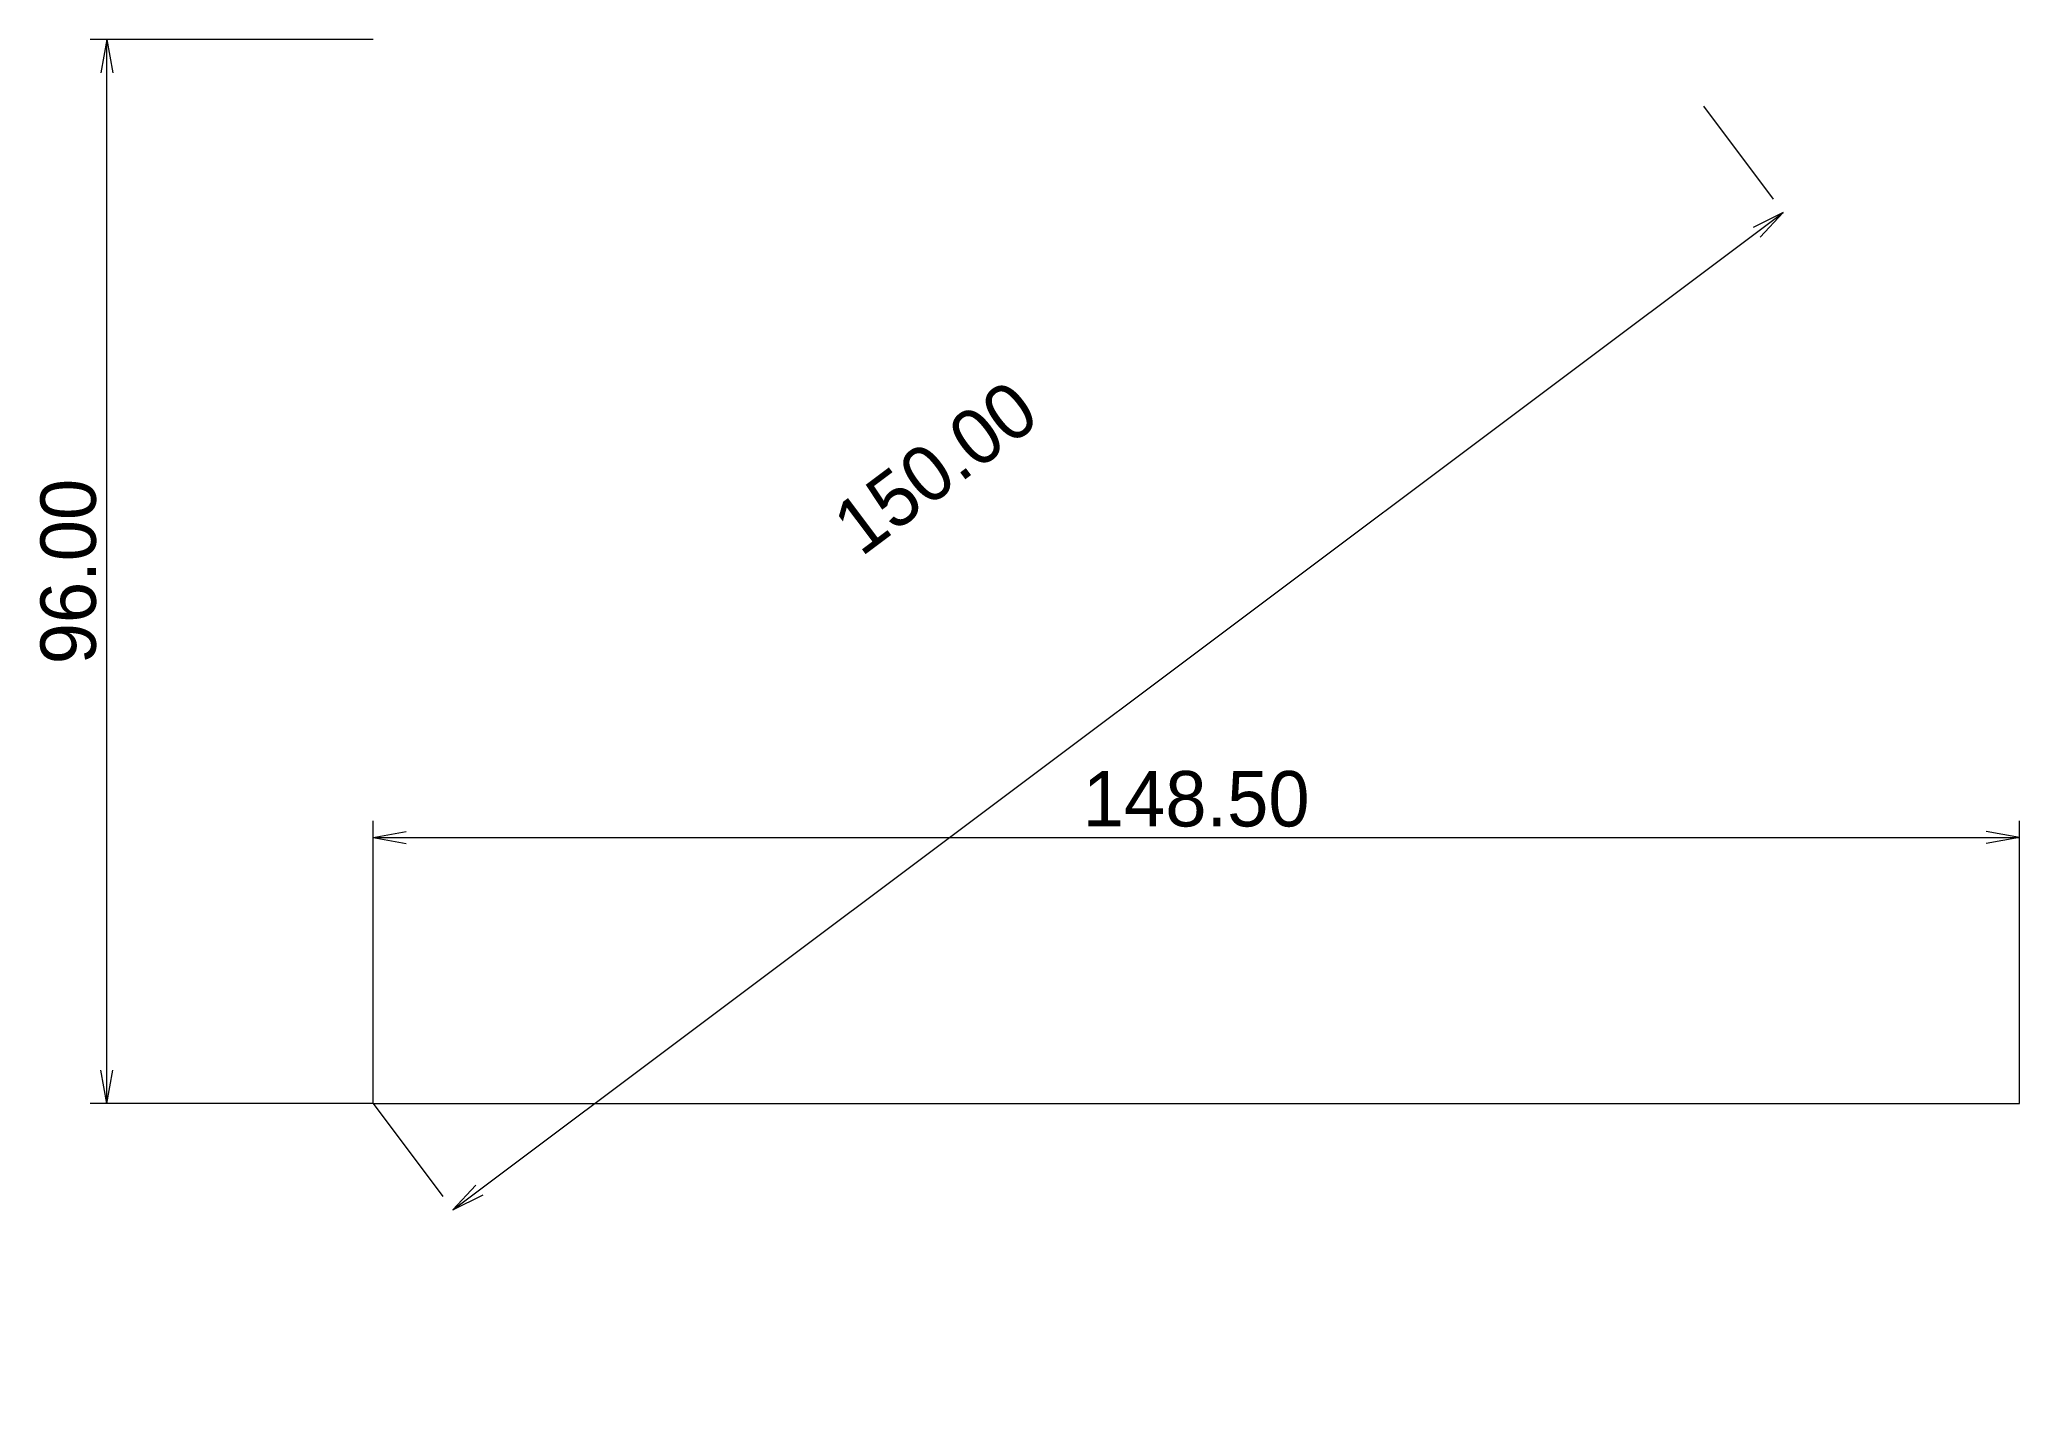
# Model space of a CAD drawing. Header units: inches. Extents: x -30 to 148, y -26 to 96.
import ezdxf
from ezdxf.enums import TextEntityAlignment as Align

# ---------------------------------------------------------------- set-up
doc = ezdxf.new("R2010")
doc.units = ezdxf.units.IN
for name, color, linetype, lineweight in [('DIM-SCANNED', 2, 'Continuous', 0), ('DIM-VERIFIED', 3, 'Continuous', 0), ('TRUELINE-WALLS', 7, 'Continuous', 0)]:
    doc.layers.add(name, color=color, linetype=linetype, lineweight=lineweight)
doc.dimstyles.new('TRUELINE', dxfattribs={"dimtxt": 4, "dimasz": 3, "dimexe": 1.5, "dimexo": 1, "dimgap": 1, "dimtad": 0, "dimtih": 1, "dimtoh": 1, "dimzin": 0, "dimdsep": 46, "dimcen": 0.09, "dimadec": 0, "dimazin": 0, "dimtfac": 1, "dimtdec": 4, "dimtofl": 0, "dimtmove": 0, "dimatfit": 3, "dimfxl": 1, "dimtolj": 1, "dimtzin": 0, "dimarcsym": 0})

# ---------------------------------------------------------------- blocks, each defined once
blk = doc.blocks.new('*D1')
at = {"layer": 'DIM-VERIFIED'}
for p, q in [((0, 0), (0, 25.5)), ((148.5, 0), (148.5, 25.5)), ((0, 24), (3, 24.54)), ((0, 24), (148.5, 24)), ((0, 24), (3, 23.46)), ((148.5, 24), (145.5, 24.54)), ((148.5, 24), (145.5, 23.46))]:
    blk.add_line(p, q, dxfattribs=at)
blk.add_text('148.50', height=5, dxfattribs=at).set_placement((74.25, 27.5), align=Align.MIDDLE_CENTER)
blk = doc.blocks.new('*D2')
at = {"layer": 'DIM-SCANNED'}
for p, q in [((0, 96), (-25.5, 96)), ((-24, 96), (-24.54, 93)), ((-24, 0), (-24, 96)), ((-24, 96), (-23.46, 93)), ((-24, 0), (-24.54, 3)), ((-24, 0), (-23.46, 3)), ((0, 0), (-25.5, 0))]:
    blk.add_line(p, q, dxfattribs=at)
blk.add_text('96.00', height=5, rotation=90, dxfattribs=at).set_placement((-27.5, 48), align=Align.MIDDLE_CENTER)
blk = doc.blocks.new('*D3')
at = {"layer": 'DIM-SCANNED'}
for p, q in [((120, 90), (126.3, 81.6)), ((7.2, -9.6), (127.2, 80.4)), ((127.2, 80.4), (124.476, 79.032)), ((127.2, 80.4), (125.124, 78.168)), ((0, 0), (6.3, -8.4)), ((7.2, -9.6), (9.276, -7.368)), ((7.2, -9.6), (9.924, -8.232))]:
    blk.add_line(p, q, dxfattribs=at)
blk.add_text('150.00', height=5, rotation=36.8699, dxfattribs=at).set_placement((50.7, 57.4), align=Align.MIDDLE_CENTER)

msp = doc.modelspace()

# ---------------------------------------------------------------- linework, layer by layer
at = {"layer": 'TRUELINE-WALLS'}
msp.add_line((0, 0), (148.5, 0), dxfattribs=at)

# ---------------------------------------------------------------- dimensions: what is measured, and where the dimension line sits
at = {"layer": 'DIM-SCANNED'}
dim = msp.add_linear_dim(base=(-24, 0), p1=(0, 0), p2=(0, 96), angle=90, dimstyle='TRUELINE', dxfattribs=at)
dim.commit()
dim.dimension.update_dxf_attribs({"geometry": '*D2', "text_midpoint": (-24, 48)})
dim = msp.add_aligned_dim(p1=(0, 0), p2=(120, 90), distance=-12, dimstyle='TRUELINE', dxfattribs=at)
dim.commit()
dim.dimension.update_dxf_attribs({"geometry": '*D3', "text_midpoint": (52.8, 54.6)})
at = {"layer": 'DIM-VERIFIED'}
dim = msp.add_linear_dim(base=(0, 24), p1=(0, 0), p2=(148.5, 0), dimstyle='TRUELINE', dxfattribs=at)
dim.commit()
dim.dimension.update_dxf_attribs({"geometry": '*D1', "text_midpoint": (74.25, 24)})

doc.saveas('drawing.dxf')
